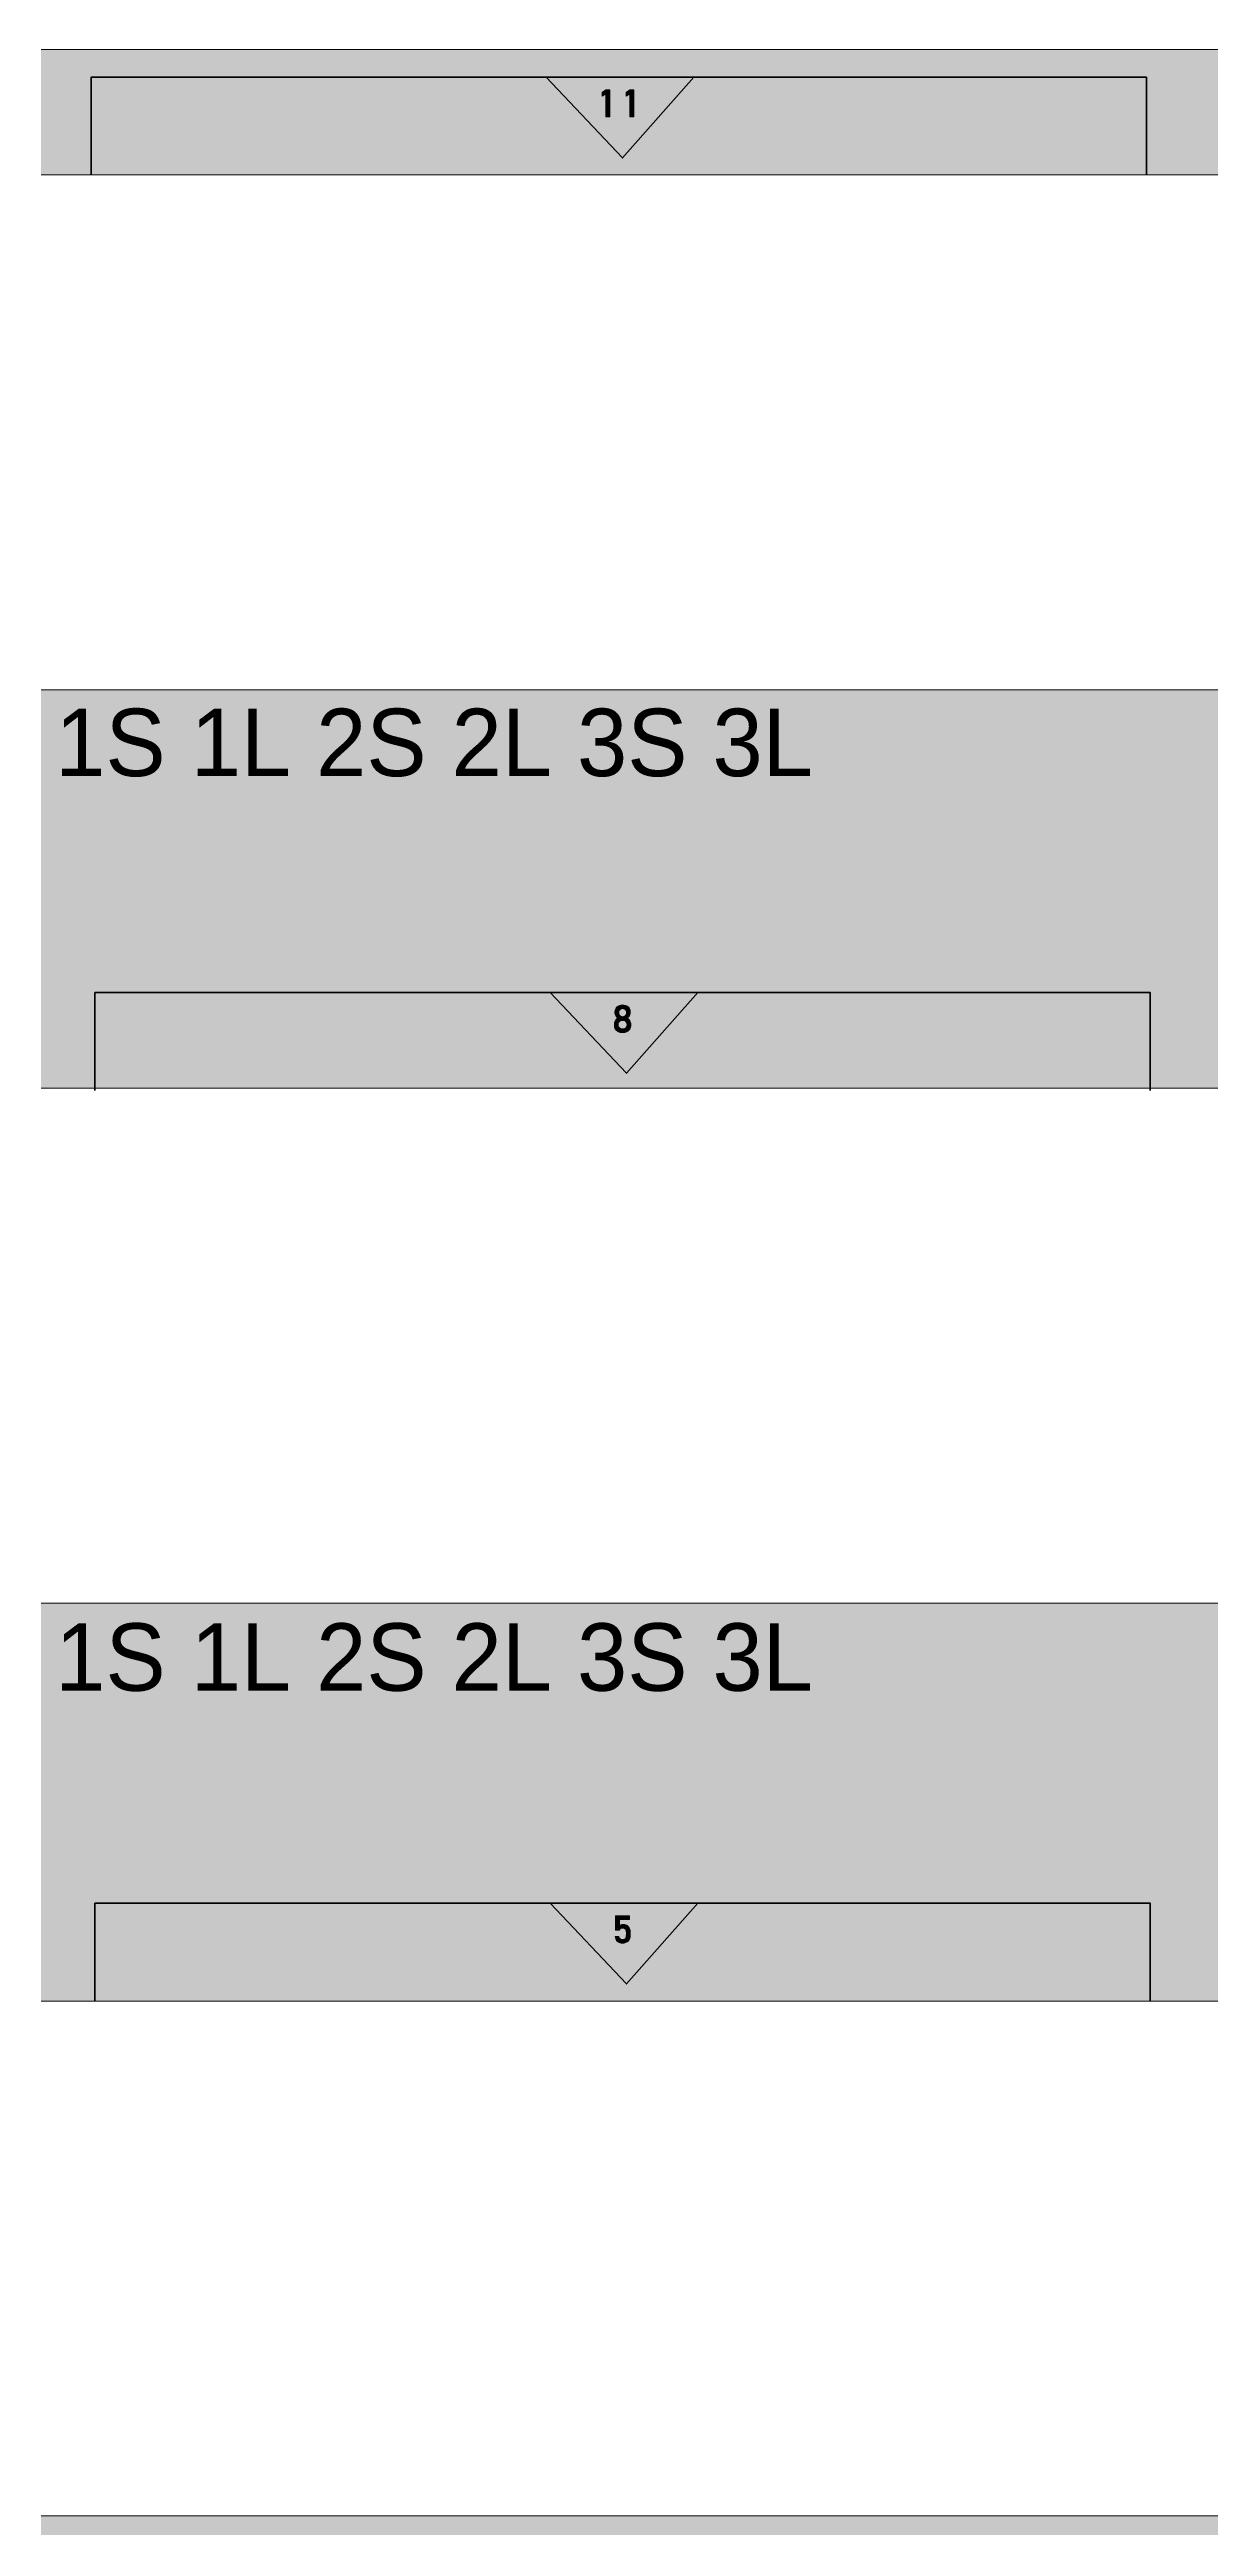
# Model space of a CAD drawing. Header units: millimetres. Extents: x -15 to 94, y -30 to 90.
# Drawn here: x 25.1 to 55.5, y 25.4 to 90.4 of the extents above; entities that cross this region are included whole.
import ezdxf

# ---------------------------------------------------------------- set-up
doc = ezdxf.new("R2010")
doc.units = ezdxf.units.MM
doc.header["$MEASUREMENT"] = 0
doc.layers.get('0').update_dxf_attribs({"lineweight": 0})

# ---------------------------------------------------------------- blocks, each defined once
blk = doc.blocks.new('Block_2')
at = {"insert": (25.261, 71.322), "char_height": 0.2, "attachment_point": 7}
blk.add_mtext('\\C7;\\c16777215;\\FMyriad Pro|b0|i0|c1;\\H1.769999;\\W1.000000;1S 1L 2S 2L 3S 3L', dxfattribs=at)
blk = doc.blocks.new('Block_3')
at = {"insert": (25.261, 47.322), "char_height": 0.2, "attachment_point": 7}
blk.add_mtext('\\C7;\\c16777215;\\FMyriad Pro|b0|i0|c1;\\H1.769999;\\W1.000000;1S 1L 2S 2L 3S 3L', dxfattribs=at)
blk = doc.blocks.new('Block_9')
at = {"color": 7, "lineweight": 35, "true_color": 0xffffff}
blk.add_lwpolyline([(53.879, 87.122), (53.879, 89.688), (26.201, 89.688), (26.201, 87.122)], dxfattribs=at)
blk.add_lwpolyline([(38.14, 89.688), (40.142, 87.571), (42.013, 89.688)], close=True, dxfattribs=at)
blk = doc.blocks.new('Block_11')
at = {"true_color": 0x000000, "transparency": 33554687}
h = blk.add_hatch(color=18, dxfattribs=at)
h.dxf.hatch_style = 2
edge = h.paths.add_edge_path()
edge.add_spline(control_points=[(39.802, 89.358), (39.802, 89.358), (39.802, 88.648), (39.802, 88.648), (39.802, 88.648), (39.703, 88.648), (39.703, 88.648), (39.703, 88.648), (39.703, 89.249), (39.703, 89.249), (39.703, 89.249), (39.602, 89.187), (39.602, 89.187), (39.602, 89.187), (39.602, 89.29), (39.602, 89.29), (39.602, 89.29), (39.703, 89.358), (39.703, 89.358), (39.703, 89.358), (39.802, 89.358), (39.802, 89.358)], knot_values=[0, 0, 0, 0, 1, 1, 1, 2, 2, 2, 3, 3, 3, 4, 4, 4, 5, 5, 5, 6, 6, 6, 7, 7, 7, 7], degree=3, periodic=0)
h = blk.add_hatch(color=18, dxfattribs=at)
h.dxf.hatch_style = 2
edge = h.paths.add_edge_path()
edge.add_spline(control_points=[(40.435, 89.358), (40.435, 89.358), (40.435, 88.648), (40.435, 88.648), (40.435, 88.648), (40.335, 88.648), (40.335, 88.648), (40.335, 88.648), (40.335, 89.249), (40.335, 89.249), (40.335, 89.249), (40.234, 89.187), (40.234, 89.187), (40.234, 89.187), (40.234, 89.29), (40.234, 89.29), (40.234, 89.29), (40.335, 89.358), (40.335, 89.358), (40.335, 89.358), (40.435, 89.358), (40.435, 89.358)], knot_values=[0, 0, 0, 0, 1, 1, 1, 2, 2, 2, 3, 3, 3, 4, 4, 4, 5, 5, 5, 6, 6, 6, 7, 7, 7, 7], degree=3, periodic=0)
for points in [[(39.802, 89.358), (39.802, 89.358), (39.802, 88.648), (39.802, 88.648), (39.802, 88.648), (39.703, 88.648), (39.703, 88.648), (39.703, 88.648), (39.703, 89.249), (39.703, 89.249), (39.703, 89.249), (39.602, 89.187), (39.602, 89.187), (39.602, 89.187), (39.602, 89.29), (39.602, 89.29), (39.602, 89.29), (39.703, 89.358), (39.703, 89.358), (39.703, 89.358), (39.802, 89.358), (39.802, 89.358)], [(40.435, 89.358), (40.435, 89.358), (40.435, 88.648), (40.435, 88.648), (40.435, 88.648), (40.335, 88.648), (40.335, 88.648), (40.335, 88.648), (40.335, 89.249), (40.335, 89.249), (40.335, 89.249), (40.234, 89.187), (40.234, 89.187), (40.234, 89.187), (40.234, 89.29), (40.234, 89.29), (40.234, 89.29), (40.335, 89.358), (40.335, 89.358), (40.335, 89.358), (40.435, 89.358), (40.435, 89.358)]]:
    blk.add_open_spline(points, degree=3, knots=[0, 0, 0, 0, 1, 1, 1, 2, 2, 2, 3, 3, 3, 4, 4, 4, 5, 5, 5, 6, 6, 6, 7, 7, 7, 7])
blk = doc.blocks.new('Block_10')
blk.add_blockref('Block_11', (0, 0))
blk = doc.blocks.new('Block_17')
at = {"color": 7, "lineweight": 35, "true_color": 0xffffff}
blk.add_lwpolyline([(53.98, 63.1), (53.98, 65.666), (26.302, 65.666), (26.302, 63.1)], dxfattribs=at)
blk.add_lwpolyline([(38.24, 65.666), (40.243, 63.549), (42.113, 65.666)], close=True, dxfattribs=at)
blk = doc.blocks.new('Block_18')
at = {"true_color": 0x000000, "transparency": 33554687}
h = blk.add_hatch(color=18, dxfattribs=at)
h.dxf.hatch_style = 2
edge = h.paths.add_edge_path()
edge.add_spline(control_points=[(40.141, 65.035), (40.171, 65.035), (40.195, 65.044), (40.214, 65.064), (40.233, 65.083), (40.242, 65.108), (40.242, 65.14), (40.242, 65.14), (40.242, 65.147), (40.242, 65.147), (40.242, 65.177), (40.233, 65.201), (40.214, 65.219), (40.195, 65.238), (40.171, 65.247), (40.141, 65.247), (40.11, 65.247), (40.086, 65.238), (40.067, 65.219), (40.049, 65.201), (40.04, 65.177), (40.04, 65.146), (40.04, 65.146), (40.04, 65.139), (40.04, 65.139), (40.04, 65.107), (40.049, 65.082), (40.067, 65.063), (40.086, 65.044), (40.11, 65.035), (40.141, 65.035)], knot_values=[0, 0, 0, 0, 1, 1, 1, 2, 2, 2, 3, 3, 3, 4, 4, 4, 5, 5, 5, 6, 6, 6, 7, 7, 7, 8, 8, 8, 9, 9, 9, 10, 10, 10, 10], degree=3, periodic=0)
edge = h.paths.add_edge_path()
edge.add_spline(control_points=[(40.141, 64.714), (40.175, 64.714), (40.204, 64.724), (40.225, 64.744), (40.246, 64.764), (40.257, 64.79), (40.257, 64.823), (40.257, 64.823), (40.257, 64.83), (40.257, 64.83), (40.257, 64.863), (40.246, 64.889), (40.225, 64.909), (40.204, 64.929), (40.175, 64.939), (40.141, 64.939), (40.106, 64.939), (40.078, 64.929), (40.056, 64.909), (40.035, 64.889), (40.024, 64.862), (40.024, 64.829), (40.024, 64.829), (40.024, 64.822), (40.024, 64.822), (40.024, 64.789), (40.035, 64.763), (40.056, 64.744), (40.078, 64.724), (40.106, 64.714), (40.141, 64.714)], knot_values=[0, 0, 0, 0, 1, 1, 1, 2, 2, 2, 3, 3, 3, 4, 4, 4, 5, 5, 5, 6, 6, 6, 7, 7, 7, 8, 8, 8, 9, 9, 9, 10, 10, 10, 10], degree=3, periodic=0)
edge = h.paths.add_edge_path()
edge.add_spline(control_points=[(40.141, 64.618), (40.097, 64.618), (40.06, 64.626), (40.027, 64.643), (39.995, 64.659), (39.97, 64.682), (39.952, 64.711), (39.934, 64.741), (39.925, 64.776), (39.925, 64.816), (39.925, 64.816), (39.925, 64.827), (39.925, 64.827), (39.925, 64.863), (39.934, 64.896), (39.952, 64.927), (39.97, 64.958), (39.993, 64.982), (40.023, 64.998), (39.998, 65.012), (39.978, 65.032), (39.963, 65.057), (39.948, 65.083), (39.94, 65.111), (39.94, 65.139), (39.94, 65.139), (39.94, 65.156), (39.94, 65.156), (39.94, 65.213), (39.958, 65.258), (39.995, 65.292), (40.031, 65.326), (40.08, 65.343), (40.141, 65.343), (40.201, 65.343), (40.25, 65.326), (40.286, 65.292), (40.323, 65.258), (40.341, 65.213), (40.341, 65.156), (40.341, 65.156), (40.341, 65.139), (40.341, 65.139), (40.341, 65.11), (40.333, 65.082), (40.318, 65.057), (40.302, 65.031), (40.282, 65.011), (40.257, 64.998), (40.287, 64.982), (40.311, 64.958), (40.329, 64.927), (40.347, 64.896), (40.356, 64.863), (40.356, 64.827), (40.356, 64.827), (40.356, 64.816), (40.356, 64.816), (40.356, 64.776), (40.347, 64.741), (40.329, 64.711), (40.311, 64.682), (40.286, 64.659), (40.254, 64.643), (40.221, 64.626), (40.184, 64.618), (40.141, 64.618)], knot_values=[0, 0, 0, 0, 1, 1, 1, 2, 2, 2, 3, 3, 3, 4, 4, 4, 5, 5, 5, 6, 6, 6, 7, 7, 7, 8, 8, 8, 9, 9, 9, 10, 10, 10, 11, 11, 11, 12, 12, 12, 13, 13, 13, 14, 14, 14, 15, 15, 15, 16, 16, 16, 17, 17, 17, 18, 18, 18, 19, 19, 19, 20, 20, 20, 21, 21, 21, 22, 22, 22, 22], degree=3, periodic=0)
for points, knots in [([(40.141, 64.618), (40.097, 64.618), (40.06, 64.626), (40.027, 64.643), (39.995, 64.659), (39.97, 64.682), (39.952, 64.711), (39.934, 64.741), (39.925, 64.776), (39.925, 64.816), (39.925, 64.816), (39.925, 64.827), (39.925, 64.827), (39.925, 64.863), (39.934, 64.896), (39.952, 64.927), (39.97, 64.958), (39.993, 64.982), (40.023, 64.998), (39.998, 65.012), (39.978, 65.032), (39.963, 65.057), (39.948, 65.083), (39.94, 65.111), (39.94, 65.139), (39.94, 65.139), (39.94, 65.156), (39.94, 65.156), (39.94, 65.213), (39.958, 65.258), (39.995, 65.292), (40.031, 65.326), (40.08, 65.343), (40.141, 65.343), (40.201, 65.343), (40.25, 65.326), (40.286, 65.292), (40.323, 65.258), (40.341, 65.213), (40.341, 65.156), (40.341, 65.156), (40.341, 65.139), (40.341, 65.139), (40.341, 65.11), (40.333, 65.082), (40.318, 65.057), (40.302, 65.031), (40.282, 65.011), (40.257, 64.998), (40.287, 64.982), (40.311, 64.958), (40.329, 64.927), (40.347, 64.896), (40.356, 64.863), (40.356, 64.827), (40.356, 64.827), (40.356, 64.816), (40.356, 64.816), (40.356, 64.776), (40.347, 64.741), (40.329, 64.711), (40.311, 64.682), (40.286, 64.659), (40.254, 64.643), (40.221, 64.626), (40.184, 64.618), (40.141, 64.618)], [0, 0, 0, 0, 1, 1, 1, 2, 2, 2, 3, 3, 3, 4, 4, 4, 5, 5, 5, 6, 6, 6, 7, 7, 7, 8, 8, 8, 9, 9, 9, 10, 10, 10, 11, 11, 11, 12, 12, 12, 13, 13, 13, 14, 14, 14, 15, 15, 15, 16, 16, 16, 17, 17, 17, 18, 18, 18, 19, 19, 19, 20, 20, 20, 21, 21, 21, 22, 22, 22, 22]), ([(40.141, 65.035), (40.171, 65.035), (40.195, 65.044), (40.214, 65.064), (40.233, 65.083), (40.242, 65.108), (40.242, 65.14), (40.242, 65.14), (40.242, 65.147), (40.242, 65.147), (40.242, 65.177), (40.233, 65.201), (40.214, 65.219), (40.195, 65.238), (40.171, 65.247), (40.141, 65.247), (40.11, 65.247), (40.086, 65.238), (40.067, 65.219), (40.049, 65.201), (40.04, 65.177), (40.04, 65.146), (40.04, 65.146), (40.04, 65.139), (40.04, 65.139), (40.04, 65.107), (40.049, 65.082), (40.067, 65.063), (40.086, 65.044), (40.11, 65.035), (40.141, 65.035)], [0, 0, 0, 0, 1, 1, 1, 2, 2, 2, 3, 3, 3, 4, 4, 4, 5, 5, 5, 6, 6, 6, 7, 7, 7, 8, 8, 8, 9, 9, 9, 10, 10, 10, 10]), ([(40.141, 64.714), (40.175, 64.714), (40.204, 64.724), (40.225, 64.744), (40.246, 64.764), (40.257, 64.79), (40.257, 64.823), (40.257, 64.823), (40.257, 64.83), (40.257, 64.83), (40.257, 64.863), (40.246, 64.889), (40.225, 64.909), (40.204, 64.929), (40.175, 64.939), (40.141, 64.939), (40.106, 64.939), (40.078, 64.929), (40.056, 64.909), (40.035, 64.889), (40.024, 64.862), (40.024, 64.829), (40.024, 64.829), (40.024, 64.822), (40.024, 64.822), (40.024, 64.789), (40.035, 64.763), (40.056, 64.744), (40.078, 64.724), (40.106, 64.714), (40.141, 64.714)], [0, 0, 0, 0, 1, 1, 1, 2, 2, 2, 3, 3, 3, 4, 4, 4, 5, 5, 5, 6, 6, 6, 7, 7, 7, 8, 8, 8, 9, 9, 9, 10, 10, 10, 10])]:
    blk.add_open_spline(points, degree=3, knots=knots)
blk = doc.blocks.new('Block_23')
at = {"color": 7, "lineweight": 35, "true_color": 0xffffff}
blk.add_lwpolyline([(53.98, 39.204), (53.98, 41.77), (26.302, 41.77), (26.302, 39.204)], dxfattribs=at)
blk.add_lwpolyline([(38.24, 41.77), (40.243, 39.654), (42.113, 41.77)], close=True, dxfattribs=at)
blk = doc.blocks.new('Block_24')
at = {"true_color": 0x000000, "transparency": 33554687}
h = blk.add_hatch(color=18, dxfattribs=at)
h.dxf.hatch_style = 2
edge = h.paths.add_edge_path()
edge.add_spline(control_points=[(40.14, 40.723), (40.086, 40.723), (40.042, 40.738), (40.007, 40.769), (39.972, 40.8), (39.951, 40.844), (39.942, 40.901), (39.942, 40.901), (39.942, 40.901), (39.942, 40.901), (39.942, 40.901), (40.041, 40.901), (40.041, 40.901), (40.041, 40.901), (40.041, 40.901), (40.041, 40.901), (40.045, 40.875), (40.055, 40.855), (40.073, 40.84), (40.09, 40.826), (40.112, 40.818), (40.14, 40.818), (40.172, 40.818), (40.197, 40.829), (40.214, 40.85), (40.231, 40.872), (40.24, 40.902), (40.24, 40.94), (40.24, 40.94), (40.24, 41), (40.24, 41), (40.24, 41.039), (40.231, 41.069), (40.214, 41.09), (40.197, 41.111), (40.172, 41.122), (40.14, 41.122), (40.123, 41.122), (40.106, 41.117), (40.09, 41.107), (40.074, 41.097), (40.06, 41.083), (40.048, 41.066), (40.048, 41.066), (39.957, 41.066), (39.957, 41.066), (39.957, 41.066), (39.957, 41.44), (39.957, 41.44), (39.957, 41.44), (40.319, 41.44), (40.319, 41.44), (40.319, 41.44), (40.319, 41.345), (40.319, 41.345), (40.319, 41.345), (40.057, 41.345), (40.057, 41.345), (40.057, 41.345), (40.057, 41.186), (40.057, 41.186), (40.069, 41.196), (40.083, 41.204), (40.098, 41.209), (40.114, 41.215), (40.13, 41.217), (40.145, 41.217), (40.207, 41.217), (40.255, 41.198), (40.289, 41.16), (40.323, 41.123), (40.34, 41.069), (40.34, 41), (40.34, 41), (40.34, 40.94), (40.34, 40.94), (40.34, 40.871), (40.322, 40.817), (40.287, 40.78), (40.252, 40.742), (40.204, 40.723), (40.14, 40.723)], knot_values=[0, 0, 0, 0, 1, 1, 1, 2, 2, 2, 3, 3, 3, 4, 4, 4, 5, 5, 5, 6, 6, 6, 7, 7, 7, 8, 8, 8, 9, 9, 9, 10, 10, 10, 11, 11, 11, 12, 12, 12, 13, 13, 13, 14, 14, 14, 15, 15, 15, 16, 16, 16, 17, 17, 17, 18, 18, 18, 19, 19, 19, 20, 20, 20, 21, 21, 21, 22, 22, 22, 23, 23, 23, 24, 24, 24, 25, 25, 25, 26, 26, 26, 27, 27, 27, 27], degree=3, periodic=0)
blk.add_open_spline([(40.14, 40.723), (40.086, 40.723), (40.042, 40.738), (40.007, 40.769), (39.972, 40.8), (39.951, 40.844), (39.942, 40.901), (39.942, 40.901), (39.942, 40.901), (39.942, 40.901), (39.942, 40.901), (40.041, 40.901), (40.041, 40.901), (40.041, 40.901), (40.041, 40.901), (40.041, 40.901), (40.045, 40.875), (40.055, 40.855), (40.073, 40.84), (40.09, 40.826), (40.112, 40.818), (40.14, 40.818), (40.172, 40.818), (40.197, 40.829), (40.214, 40.85), (40.231, 40.872), (40.24, 40.902), (40.24, 40.94), (40.24, 40.94), (40.24, 41), (40.24, 41), (40.24, 41.039), (40.231, 41.069), (40.214, 41.09), (40.197, 41.111), (40.172, 41.122), (40.14, 41.122), (40.123, 41.122), (40.106, 41.117), (40.09, 41.107), (40.074, 41.097), (40.06, 41.083), (40.048, 41.066), (40.048, 41.066), (39.957, 41.066), (39.957, 41.066), (39.957, 41.066), (39.957, 41.44), (39.957, 41.44), (39.957, 41.44), (40.319, 41.44), (40.319, 41.44), (40.319, 41.44), (40.319, 41.345), (40.319, 41.345), (40.319, 41.345), (40.057, 41.345), (40.057, 41.345), (40.057, 41.345), (40.057, 41.186), (40.057, 41.186), (40.069, 41.196), (40.083, 41.204), (40.098, 41.209), (40.114, 41.215), (40.13, 41.217), (40.145, 41.217), (40.207, 41.217), (40.255, 41.198), (40.289, 41.16), (40.323, 41.123), (40.34, 41.069), (40.34, 41), (40.34, 41), (40.34, 40.94), (40.34, 40.94), (40.34, 40.871), (40.322, 40.817), (40.287, 40.78), (40.252, 40.742), (40.204, 40.723), (40.14, 40.723)], degree=3, knots=[0, 0, 0, 0, 1, 1, 1, 2, 2, 2, 3, 3, 3, 4, 4, 4, 5, 5, 5, 6, 6, 6, 7, 7, 7, 8, 8, 8, 9, 9, 9, 10, 10, 10, 11, 11, 11, 12, 12, 12, 13, 13, 13, 14, 14, 14, 15, 15, 15, 16, 16, 16, 17, 17, 17, 18, 18, 18, 19, 19, 19, 20, 20, 20, 21, 21, 21, 22, 22, 22, 23, 23, 23, 24, 24, 24, 25, 25, 25, 26, 26, 26, 27, 27, 27, 27])

msp = doc.modelspace()

# ---------------------------------------------------------------- hatches: boundary and pattern name
at = {"true_color": 0x000000, "transparency": 33554687}
h = msp.add_hatch(color=18, dxfattribs=at)
h.dxf.hatch_style = 2
edge = h.paths.add_edge_path()
edge.add_spline(control_points=[(87.87, 73.611), (87.87, 73.611), (-7.874, 73.611), (-7.874, 73.611), (-7.874, 73.611), (-7.874, 83.943), (-7.874, 83.943), (-7.874, 85.697), (-6.452, 87.122), (-4.695, 87.122), (-4.695, 87.122), (84.691, 87.122), (84.691, 87.122), (86.448, 87.122), (87.87, 85.697), (87.87, 83.943), (87.87, 83.943), (87.87, 73.611), (87.87, 73.611)], knot_values=[0, 0, 0, 0, 1, 1, 1, 2, 2, 2, 3, 3, 3, 4, 4, 4, 5, 5, 5, 6, 6, 6, 6], degree=3, periodic=0)
edge = h.paths.add_edge_path()
edge.add_spline(control_points=[(87.87, 49.65), (87.87, 49.65), (-7.874, 49.65), (-7.874, 49.65), (-7.874, 49.65), (-7.874, 63.161), (-7.874, 63.161), (-7.874, 63.161), (87.87, 63.161), (87.87, 63.161), (87.87, 63.161), (87.87, 49.65), (87.87, 49.65)], knot_values=[0, 0, 0, 0, 1, 1, 1, 2, 2, 2, 3, 3, 3, 4, 4, 4, 4], degree=3, periodic=0)
edge = h.paths.add_edge_path()
edge.add_spline(control_points=[(87.87, 25.693), (87.87, 25.693), (-7.874, 25.693), (-7.874, 25.693), (-7.874, 25.693), (-7.874, 39.204), (-7.874, 39.204), (-7.874, 39.204), (87.87, 39.204), (87.87, 39.204), (87.87, 39.204), (87.87, 25.693), (87.87, 25.693)], knot_values=[0, 0, 0, 0, 1, 1, 1, 2, 2, 2, 3, 3, 3, 4, 4, 4, 4], degree=3, periodic=0)
edge = h.paths.add_edge_path()
edge.add_spline(control_points=[(87.87, 1.732), (87.87, 1.732), (-7.874, 1.732), (-7.874, 1.732), (-7.874, 1.732), (-7.874, 15.244), (-7.874, 15.244), (-7.874, 15.244), (87.87, 15.244), (87.87, 15.244), (87.87, 15.244), (87.87, 1.732), (87.87, 1.732)], knot_values=[0, 0, 0, 0, 1, 1, 1, 2, 2, 2, 3, 3, 3, 4, 4, 4, 4], degree=3, periodic=0)
edge = h.paths.add_edge_path()
edge.add_spline(control_points=[(54.148, -20.493), (54.148, -22.581), (52.455, -24.278), (50.366, -24.278), (50.366, -24.278), (30.007, -24.278), (30.007, -24.278), (27.919, -24.278), (26.226, -22.581), (26.226, -20.493), (26.226, -20.493), (26.226, -14.203), (26.226, -14.203), (26.226, -12.111), (27.919, -10.418), (30.007, -10.418), (30.007, -10.418), (50.366, -10.418), (50.366, -10.418), (52.455, -10.418), (54.148, -12.111), (54.148, -14.203), (54.148, -14.203), (54.148, -20.493), (54.148, -20.493)], knot_values=[0, 0, 0, 0, 1, 1, 1, 2, 2, 2, 3, 3, 3, 4, 4, 4, 5, 5, 5, 6, 6, 6, 7, 7, 7, 8, 8, 8, 8], degree=3, periodic=0)
edge = h.paths.add_edge_path()
edge.add_spline(control_points=[(91.324, 83.792), (89.112, 83.792), (87.323, 85.584), (87.323, 87.792), (87.323, 87.792), (87.323, 90.413), (87.323, 90.413), (87.323, 90.413), (-7.595, 90.413), (-7.595, 90.413), (-7.595, 90.413), (-7.595, 87.912), (-7.595, 87.912), (-7.595, 85.704), (-9.387, 83.912), (-11.596, 83.912), (-11.596, 83.912), (-14.633, 83.912), (-14.633, 83.912), (-14.633, 83.912), (-14.633, -22.613), (-14.633, -22.613), (-14.633, -22.613), (-12.132, -22.613), (-12.132, -22.613), (-9.924, -22.613), (-8.132, -24.402), (-8.132, -26.61), (-8.132, -26.61), (-8.132, -29.647), (-8.132, -29.647), (-8.132, -29.647), (87.87, -29.647), (87.87, -29.647), (87.87, -29.647), (87.87, -26.61), (87.87, -26.61), (87.87, -24.402), (89.658, -22.613), (91.867, -22.613), (91.867, -22.613), (94.368, -22.613), (94.368, -22.613), (94.368, -22.613), (94.368, 83.792), (94.368, 83.792), (94.368, 83.792), (91.324, 83.792), (91.324, 83.792)], knot_values=[0, 0, 0, 0, 1, 1, 1, 2, 2, 2, 3, 3, 3, 4, 4, 4, 5, 5, 5, 6, 6, 6, 7, 7, 7, 8, 8, 8, 9, 9, 9, 10, 10, 10, 11, 11, 11, 12, 12, 12, 13, 13, 13, 14, 14, 14, 15, 15, 15, 16, 16, 16, 16], degree=3, periodic=0)

# ---------------------------------------------------------------- linework, layer by layer
for points, knots in [([(91.324, 83.792), (89.112, 83.792), (87.323, 85.584), (87.323, 87.792), (87.323, 87.792), (87.323, 90.413), (87.323, 90.413), (87.323, 90.413), (-7.595, 90.413), (-7.595, 90.413), (-7.595, 90.413), (-7.595, 87.912), (-7.595, 87.912), (-7.595, 85.704), (-9.387, 83.912), (-11.596, 83.912), (-11.596, 83.912), (-14.633, 83.912), (-14.633, 83.912), (-14.633, 83.912), (-14.633, -22.613), (-14.633, -22.613), (-14.633, -22.613), (-12.132, -22.613), (-12.132, -22.613), (-9.924, -22.613), (-8.132, -24.402), (-8.132, -26.61), (-8.132, -26.61), (-8.132, -29.647), (-8.132, -29.647), (-8.132, -29.647), (87.87, -29.647), (87.87, -29.647), (87.87, -29.647), (87.87, -26.61), (87.87, -26.61), (87.87, -24.402), (89.658, -22.613), (91.867, -22.613), (91.867, -22.613), (94.368, -22.613), (94.368, -22.613), (94.368, -22.613), (94.368, 83.792), (94.368, 83.792), (94.368, 83.792), (91.324, 83.792), (91.324, 83.792)], [0, 0, 0, 0, 1, 1, 1, 2, 2, 2, 3, 3, 3, 4, 4, 4, 5, 5, 5, 6, 6, 6, 7, 7, 7, 8, 8, 8, 9, 9, 9, 10, 10, 10, 11, 11, 11, 12, 12, 12, 13, 13, 13, 14, 14, 14, 15, 15, 15, 16, 16, 16, 16]), ([(87.87, 73.611), (87.87, 73.611), (-7.874, 73.611), (-7.874, 73.611), (-7.874, 73.611), (-7.874, 83.943), (-7.874, 83.943), (-7.874, 85.697), (-6.452, 87.122), (-4.695, 87.122), (-4.695, 87.122), (84.691, 87.122), (84.691, 87.122), (86.448, 87.122), (87.87, 85.697), (87.87, 83.943), (87.87, 83.943), (87.87, 73.611), (87.87, 73.611)], [0, 0, 0, 0, 1, 1, 1, 2, 2, 2, 3, 3, 3, 4, 4, 4, 5, 5, 5, 6, 6, 6, 6]), ([(87.87, 49.65), (87.87, 49.65), (-7.874, 49.65), (-7.874, 49.65), (-7.874, 49.65), (-7.874, 63.161), (-7.874, 63.161), (-7.874, 63.161), (87.87, 63.161), (87.87, 63.161), (87.87, 63.161), (87.87, 49.65), (87.87, 49.65)], [0, 0, 0, 0, 1, 1, 1, 2, 2, 2, 3, 3, 3, 4, 4, 4, 4]), ([(87.87, 25.693), (87.87, 25.693), (-7.874, 25.693), (-7.874, 25.693), (-7.874, 25.693), (-7.874, 39.204), (-7.874, 39.204), (-7.874, 39.204), (87.87, 39.204), (87.87, 39.204), (87.87, 39.204), (87.87, 25.693), (87.87, 25.693)], [0, 0, 0, 0, 1, 1, 1, 2, 2, 2, 3, 3, 3, 4, 4, 4, 4])]:
    msp.add_open_spline(points, degree=3, knots=knots)

# ---------------------------------------------------------------- block references
for name in ['Block_9', 'Block_10', 'Block_2', 'Block_17', 'Block_18', 'Block_3', 'Block_23', 'Block_24']:
    msp.add_blockref(name, (0, 0))

doc.saveas('drawing.dxf')
